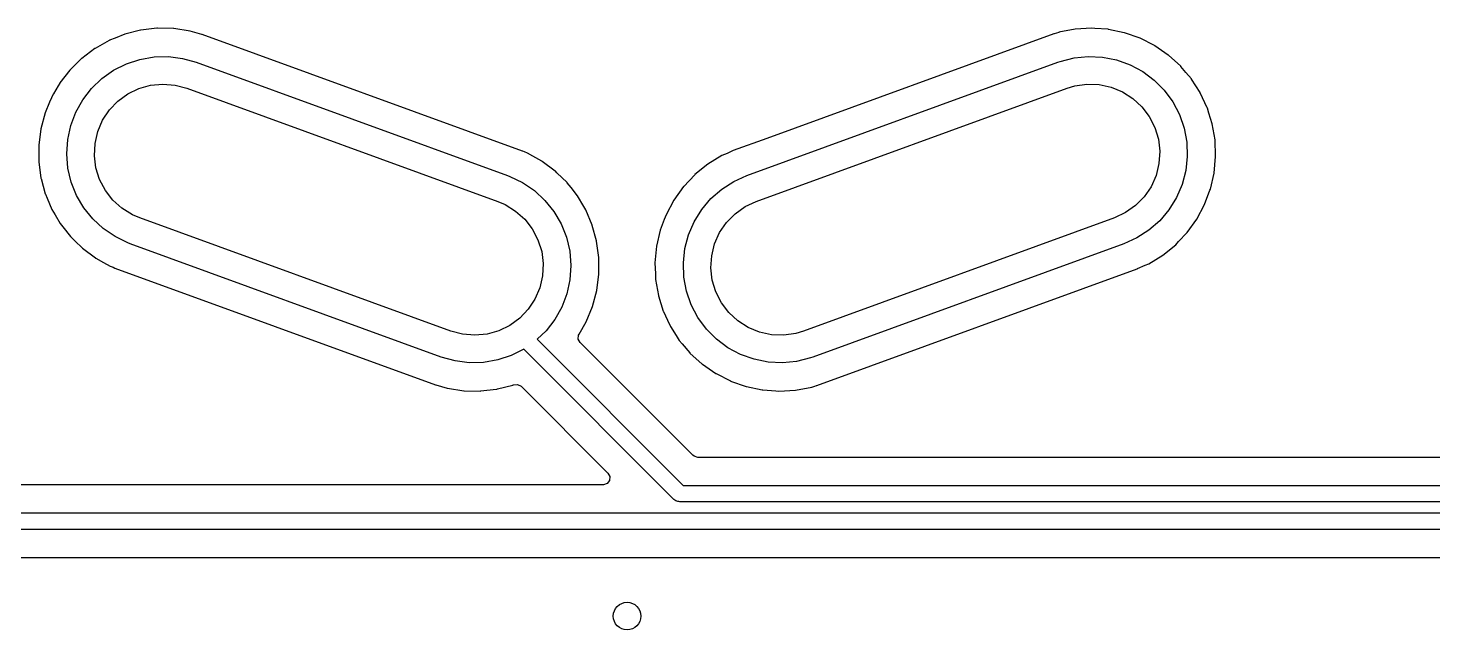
# Model space of a CAD drawing. Extents: x 14 to 417, y -165 to -100.
# Drawn here: x 39.94 to 65.41, y -146.3 to -135.39 of the extents above; entities that cross this region are included whole.
import ezdxf

# ---------------------------------------------------------------- set-up
doc = ezdxf.new("R2010")
doc.units = 0
doc.layers.add('BLACK', color=7, linetype='CONTINUOUS')

msp = doc.modelspace()

# ---------------------------------------------------------------- linework, layer by layer
at = {"layer": 'BLACK', "linetype": 'CONTINUOUS'}
for p, q in [((41.9802, -135.433), (41.6975, -135.504)), ((41.9843, -135.432), (41.9802, -135.433)), ((41.9802, -135.433), (41.9802, -135.433)), ((41.9885, -135.431), (41.9843, -135.432)), ((42.2782, -135.398), (41.9885, -135.431)), ((42.2823, -135.397), (42.2782, -135.398)), ((42.2782, -135.398), (42.2782, -135.398)), ((42.2865, -135.397), (42.2823, -135.397)), ((42.5782, -135.402), (42.2865, -135.397)), ((42.5823, -135.402), (42.5782, -135.402)), ((42.879, -135.447), (42.5823, -135.402)), ((42.883, -135.448), (42.879, -135.447)), ((43.0919, -135.509), (42.883, -135.448)), ((42.883, -135.448), (42.883, -135.448)), ((58.6255, -135.471), (58.5867, -135.483)), ((58.6289, -135.469), (58.6255, -135.471)), ((58.6255, -135.471), (58.6255, -135.471)), ((58.9234, -135.412), (58.6289, -135.469)), ((59.2229, -135.394), (58.9234, -135.412)), ((59.28, -135.399), (59.2229, -135.394)), ((59.5179, -135.416), (59.28, -135.399)), ((59.5221, -135.416), (59.5179, -135.416)), ((59.5179, -135.416), (59.5179, -135.416)), ((59.5262, -135.417), (59.5221, -135.416)), ((59.8117, -135.477), (59.5262, -135.417)), ((59.5262, -135.417), (59.5262, -135.417)), ((59.8158, -135.478), (59.8117, -135.477)), ((59.8117, -135.477), (59.8117, -135.477)), ((41.4112, -135.619), (41.1571, -135.762)), ((41.4149, -135.617), (41.4112, -135.619)), ((41.4112, -135.619), (41.4112, -135.619)), ((41.4187, -135.615), (41.4149, -135.617)), ((41.4188, -135.615), (41.4187, -135.615)), ((41.5199, -135.575), (41.4188, -135.615)), ((41.6934, -135.505), (41.5199, -135.575)), ((41.6975, -135.504), (41.6934, -135.505)), ((41.6975, -135.504), (41.6975, -135.504)), ((43.0939, -135.51), (43.0919, -135.509)), ((43.0958, -135.51), (43.0939, -135.51)), ((48.9068, -137.625), (43.0958, -135.51)), ((43.0958, -135.51), (43.0958, -135.51)), ((58.5379, -135.498), (53.3357, -137.392)), ((58.5392, -135.498), (58.5379, -135.498)), ((58.5379, -135.498), (58.5379, -135.498)), ((58.5867, -135.483), (58.5392, -135.498)), ((60.0988, -135.577), (59.8158, -135.478)), ((60.1025, -135.579), (60.0988, -135.577)), ((60.3624, -135.712), (60.1025, -135.579)), ((60.1025, -135.579), (60.1025, -135.579)), ((60.3661, -135.714), (60.3624, -135.712)), ((60.3696, -135.716), (60.3661, -135.714)), ((60.6096, -135.882), (60.3696, -135.716)), ((60.3696, -135.716), (60.3696, -135.716)), ((40.9109, -135.947), (40.7169, -136.139)), ((40.9139, -135.944), (40.9109, -135.947)), ((40.9109, -135.947), (40.9109, -135.947)), ((41.1535, -135.764), (40.9139, -135.944)), ((41.1571, -135.762), (41.1535, -135.764)), ((41.7232, -136.041), (41.9696, -135.96)), ((41.9696, -135.96), (42.2252, -135.916)), ((42.2252, -135.916), (42.4845, -135.91)), ((42.4845, -135.91), (42.7418, -135.943)), ((42.7418, -135.943), (42.9915, -136.013)), ((58.6518, -135.998), (58.9032, -135.935)), ((58.9032, -135.935), (59.1613, -135.909)), ((59.1613, -135.909), (59.4203, -135.921)), ((59.4203, -135.921), (59.6747, -135.972)), ((59.6747, -135.972), (59.9189, -136.059)), ((60.6131, -135.884), (60.6096, -135.882)), ((60.6096, -135.882), (60.6096, -135.882)), ((60.8353, -136.086), (60.6131, -135.884)), ((40.6977, -136.158), (40.5193, -136.388)), ((40.7002, -136.155), (40.6977, -136.158)), ((40.6977, -136.158), (40.6977, -136.158)), ((40.7169, -136.139), (40.7002, -136.155)), ((41.2798, -136.308), (41.4916, -136.158)), ((41.4916, -136.158), (41.7232, -136.041)), ((42.9915, -136.013), (48.6296, -138.066)), ((52.9704, -138.066), (58.6085, -136.013)), ((58.6085, -136.013), (58.6518, -135.998)), ((59.9189, -136.059), (60.1474, -136.182)), ((60.1474, -136.182), (60.3552, -136.337)), ((60.838, -136.089), (60.8353, -136.086)), ((60.9285, -136.196), (60.838, -136.089)), ((60.838, -136.089), (60.838, -136.089)), ((61.029, -136.315), (60.9285, -136.196)), ((40.4888, -136.439), (40.4052, -136.583)), ((40.5163, -136.392), (40.4888, -136.439)), ((40.5193, -136.388), (40.5163, -136.392)), ((40.9336, -136.692), (41.0924, -136.487)), ((41.0924, -136.487), (41.2798, -136.308)), ((41.7491, -136.586), (41.949, -136.489)), ((41.949, -136.489), (42.163, -136.429)), ((42.163, -136.429), (42.3842, -136.408)), ((42.3842, -136.408), (42.6057, -136.426)), ((42.6057, -136.426), (42.8204, -136.483)), ((42.8204, -136.483), (48.4586, -138.535)), ((53.1414, -138.535), (58.7796, -136.483)), ((58.7796, -136.483), (58.9174, -136.442)), ((58.9174, -136.442), (59.1373, -136.41)), ((59.1373, -136.41), (59.3594, -136.417)), ((59.3594, -136.417), (59.5767, -136.464)), ((59.5767, -136.464), (59.7823, -136.548)), ((60.3552, -136.337), (60.5378, -136.521)), ((61.0313, -136.318), (61.029, -136.315)), ((61.1884, -136.564), (61.0313, -136.318)), ((40.3311, -136.734), (40.2501, -136.928)), ((40.3638, -136.655), (40.3311, -136.734)), ((40.3654, -136.651), (40.3638, -136.655)), ((40.3638, -136.655), (40.3638, -136.655)), ((40.4052, -136.583), (40.3654, -136.651)), ((40.8069, -136.918), (40.9336, -136.692)), ((41.416, -136.878), (41.5696, -136.717)), ((41.5696, -136.717), (41.7491, -136.586)), ((59.7823, -136.548), (59.9698, -136.668)), ((59.9698, -136.668), (60.1331, -136.818)), ((60.5378, -136.521), (60.6912, -136.731)), ((60.6912, -136.731), (60.8119, -136.96)), ((61.1906, -136.567), (61.1884, -136.564)), ((61.1884, -136.564), (61.1884, -136.564)), ((61.2316, -136.655), (61.1906, -136.567)), ((61.3157, -136.836), (61.2316, -136.655)), ((40.2501, -136.928), (40.1725, -137.218)), ((40.715, -137.161), (40.8069, -136.918)), ((41.2934, -137.063), (41.416, -136.878)), ((60.1331, -136.818), (60.2671, -136.996)), ((60.2671, -136.996), (60.3677, -137.194)), ((60.8119, -136.96), (60.8974, -137.205)), ((61.3174, -136.839), (61.3157, -136.836)), ((61.3157, -136.836), (61.3157, -136.836)), ((61.3187, -136.843), (61.3174, -136.839)), ((61.3466, -136.933), (61.3187, -136.843)), ((61.3187, -136.843), (61.3187, -136.843)), ((61.4072, -137.126), (61.3466, -136.933)), ((40.1725, -137.218), (40.1338, -137.516)), ((40.66, -137.414), (40.715, -137.161)), ((41.2055, -137.268), (41.2934, -137.063)), ((60.3677, -137.194), (60.4315, -137.407)), ((60.8974, -137.205), (60.9458, -137.46)), ((61.4582, -137.421), (61.4072, -137.126)), ((40.643, -137.673), (40.66, -137.414)), ((41.1438, -137.706), (41.1551, -137.484)), ((41.1551, -137.484), (41.2055, -137.268)), ((53.3357, -137.392), (52.725, -137.614)), ((60.4315, -137.407), (60.4567, -137.627)), ((60.9458, -137.46), (60.956, -137.719)), ((61.4697, -137.721), (61.4582, -137.421)), ((40.1338, -137.516), (40.1342, -137.614)), ((40.1342, -137.614), (40.1349, -137.807)), ((40.6645, -137.932), (40.643, -137.673)), ((41.1721, -137.926), (41.1438, -137.706)), ((48.9081, -137.626), (48.9068, -137.625)), ((48.9068, -137.625), (48.9068, -137.625)), ((48.9095, -137.626), (48.9081, -137.626)), ((48.9386, -137.639), (48.9095, -137.626)), ((48.9095, -137.626), (48.9095, -137.626)), ((48.9949, -137.662), (48.9386, -137.639)), ((49.0909, -137.715), (48.9949, -137.662)), ((49.2536, -137.805), (49.0909, -137.715)), ((52.5202, -137.704), (52.2641, -137.86)), ((52.6119, -137.664), (52.5202, -137.704)), ((52.723, -137.615), (52.6119, -137.664)), ((52.7231, -137.615), (52.723, -137.615)), ((52.725, -137.614), (52.7231, -137.615)), ((60.4567, -137.627), (60.4424, -137.849)), ((60.956, -137.719), (60.9278, -137.977)), ((61.4415, -138.02), (61.4697, -137.721)), ((40.1349, -137.807), (40.1349, -137.816)), ((40.1349, -137.816), (40.1756, -138.113)), ((40.7239, -138.184), (40.6645, -137.932)), ((41.2389, -138.138), (41.1721, -137.926)), ((49.2573, -137.807), (49.2536, -137.805)), ((49.2536, -137.805), (49.2536, -137.805)), ((49.2606, -137.81), (49.2573, -137.807)), ((49.4948, -137.984), (49.2606, -137.81)), ((49.2606, -137.81), (49.2606, -137.81)), ((49.4981, -137.986), (49.4948, -137.984)), ((49.4948, -137.984), (49.4948, -137.984)), ((49.5011, -137.989), (49.4981, -137.986)), ((49.5284, -138.016), (49.5011, -137.989)), ((49.5011, -137.989), (49.5011, -137.989)), ((49.7132, -138.195), (49.5284, -138.016)), ((52.2641, -137.86), (52.031, -138.049)), ((60.4424, -137.849), (60.389, -138.065)), ((60.9278, -137.977), (60.8617, -138.228)), ((61.374, -138.312), (61.4415, -138.02)), ((40.1756, -138.113), (40.1767, -138.117)), ((40.1767, -138.117), (40.1767, -138.117)), ((40.1767, -138.117), (40.2537, -138.397)), ((40.82, -138.425), (40.7239, -138.184)), ((41.3422, -138.335), (41.2389, -138.138)), ((48.6296, -138.066), (48.6725, -138.082)), ((48.6725, -138.082), (48.9061, -138.195)), ((48.9061, -138.195), (49.1205, -138.34)), ((49.7158, -138.199), (49.7132, -138.195)), ((49.784, -138.285), (49.7158, -138.199)), ((49.7158, -138.199), (49.7158, -138.199)), ((51.8248, -138.267), (51.6493, -138.511)), ((51.8277, -138.264), (51.8248, -138.267)), ((52.0281, -138.052), (51.8277, -138.264)), ((52.031, -138.049), (52.0281, -138.052)), ((52.0281, -138.052), (52.0281, -138.052)), ((52.5157, -138.312), (52.7339, -138.172)), ((52.7339, -138.172), (52.9704, -138.066)), ((60.2982, -138.268), (60.173, -138.451)), ((60.389, -138.065), (60.2982, -138.268)), ((60.8617, -138.228), (60.7593, -138.466)), ((40.2537, -138.397), (40.2553, -138.402)), ((40.2553, -138.402), (40.2569, -138.406)), ((40.2569, -138.406), (40.2569, -138.406)), ((40.2569, -138.406), (40.2871, -138.477)), ((40.2871, -138.477), (40.3725, -138.679)), ((40.9507, -138.649), (40.82, -138.425)), ((41.4787, -138.51), (41.3422, -138.335)), ((41.6441, -138.659), (41.4787, -138.51)), ((49.1205, -138.34), (49.3109, -138.517)), ((49.3109, -138.517), (49.4733, -138.719)), ((49.8988, -138.431), (49.784, -138.285)), ((49.9009, -138.435), (49.8988, -138.431)), ((50.0166, -138.63), (49.9009, -138.435)), ((49.9009, -138.435), (49.9009, -138.435)), ((51.6493, -138.511), (51.5075, -138.775)), ((52.1531, -138.681), (52.3207, -138.483)), ((52.3207, -138.483), (52.5157, -138.312)), ((60.173, -138.451), (60.0172, -138.61)), ((60.7593, -138.466), (60.6229, -138.687)), ((61.2703, -138.588), (61.3667, -138.332)), ((61.3667, -138.332), (61.374, -138.312)), ((40.3725, -138.679), (40.3746, -138.682)), ((40.3746, -138.682), (40.3746, -138.682)), ((40.3746, -138.682), (40.4319, -138.779)), ((40.4319, -138.779), (40.5252, -138.937)), ((41.1131, -138.851), (40.9507, -138.649)), ((41.8332, -138.776), (41.6441, -138.659)), ((41.9654, -138.833), (41.8332, -138.776)), ((48.4586, -138.535), (48.5908, -138.592)), ((48.5908, -138.592), (48.7799, -138.709)), ((48.7799, -138.709), (48.9453, -138.858)), ((49.4733, -138.719), (49.604, -138.943)), ((50.0515, -138.689), (50.0166, -138.63)), ((50.1687, -138.966), (50.0515, -138.689)), ((51.5061, -138.779), (51.4753, -138.861)), ((51.5075, -138.775), (51.5061, -138.779)), ((51.5061, -138.779), (51.5061, -138.779)), ((52.0167, -138.902), (52.1531, -138.681)), ((52.603, -138.917), (52.7588, -138.758)), ((52.7588, -138.758), (52.9401, -138.63)), ((52.9401, -138.63), (53.1414, -138.535)), ((59.8359, -138.738), (59.6346, -138.833)), ((60.0172, -138.61), (59.8359, -138.738)), ((60.6229, -138.687), (60.4553, -138.885)), ((61.1267, -138.857), (61.2685, -138.593)), ((61.2685, -138.593), (61.2703, -138.588)), ((40.5252, -138.937), (40.5707, -138.995)), ((40.5707, -138.995), (40.7082, -139.169)), ((41.3035, -139.028), (41.1131, -138.851)), ((41.5179, -139.173), (41.3035, -139.028)), ((47.6036, -140.885), (41.9654, -138.833)), ((48.9453, -138.858), (49.0818, -139.033)), ((49.0818, -139.033), (49.1851, -139.23)), ((49.604, -138.943), (49.7001, -139.184)), ((50.1698, -138.97), (50.1687, -138.966)), ((50.2473, -139.251), (50.1698, -138.97)), ((50.1698, -138.97), (50.1698, -138.97)), ((51.4753, -138.861), (51.402, -139.056)), ((51.9143, -139.14), (52.0167, -138.902)), ((52.4778, -139.1), (52.603, -138.917)), ((59.6346, -138.833), (53.9964, -140.885)), ((60.4553, -138.885), (60.2603, -139.056)), ((60.9512, -139.101), (61.1267, -138.857)), ((40.7082, -139.169), (40.7082, -139.169)), ((40.7082, -139.169), (40.7108, -139.173)), ((40.7108, -139.173), (40.7966, -139.256)), ((40.7966, -139.256), (40.9229, -139.379)), ((41.7515, -139.286), (41.5179, -139.173)), ((41.7944, -139.302), (41.7515, -139.286)), ((49.1851, -139.23), (49.2519, -139.442)), ((49.7001, -139.184), (49.7595, -139.436)), ((50.2484, -139.255), (50.2473, -139.251)), ((50.2473, -139.251), (50.2473, -139.251)), ((50.2891, -139.552), (50.2484, -139.255)), ((51.402, -139.056), (51.3345, -139.348)), ((51.8482, -139.391), (51.9143, -139.14)), ((52.387, -139.303), (52.4778, -139.1)), ((60.0421, -139.196), (59.8056, -139.302)), ((60.2603, -139.056), (60.0421, -139.196)), ((60.745, -139.319), (60.7982, -139.263)), ((60.7982, -139.263), (60.9483, -139.104)), ((60.9483, -139.104), (60.9512, -139.101)), ((60.9483, -139.104), (60.9483, -139.104)), ((40.9229, -139.379), (40.9229, -139.379)), ((40.9229, -139.379), (40.9259, -139.382)), ((40.9259, -139.382), (40.9292, -139.384)), ((40.9292, -139.384), (40.9292, -139.384)), ((40.9292, -139.384), (41.1634, -139.558)), ((47.4325, -141.355), (41.7944, -139.302)), ((49.2519, -139.442), (49.2802, -139.662)), ((49.7595, -139.436), (49.781, -139.695)), ((51.3345, -139.348), (51.3062, -139.647)), ((51.82, -139.649), (51.8482, -139.391)), ((52.3193, -139.741), (52.3336, -139.519)), ((52.3336, -139.519), (52.387, -139.303)), ((59.8056, -139.302), (54.1675, -141.355)), ((60.2558, -139.664), (60.5119, -139.508)), ((60.5119, -139.508), (60.745, -139.319)), ((41.1634, -139.558), (41.1634, -139.558)), ((41.1634, -139.558), (41.1667, -139.561)), ((41.1667, -139.561), (41.1704, -139.563)), ((41.1704, -139.563), (41.1704, -139.563)), ((41.1704, -139.563), (41.3096, -139.64)), ((41.3096, -139.64), (41.4291, -139.706)), ((41.4291, -139.706), (41.4854, -139.729)), ((41.4854, -139.729), (41.5145, -139.742)), ((41.5145, -139.742), (41.5145, -139.742)), ((41.5145, -139.742), (41.5159, -139.742)), ((41.5159, -139.742), (41.5172, -139.743)), ((41.5172, -139.743), (41.5172, -139.743)), ((41.5172, -139.743), (47.3282, -141.858)), ((49.2802, -139.662), (49.2689, -139.884)), ((49.781, -139.695), (49.764, -139.954)), ((50.2891, -139.556), (50.2891, -139.552)), ((50.2894, -139.647), (50.2891, -139.556)), ((50.2891, -139.556), (50.2891, -139.556)), ((50.2895, -139.651), (50.2894, -139.647)), ((50.2902, -139.852), (50.2895, -139.651)), ((51.3062, -139.647), (51.314, -139.848)), ((51.8302, -139.908), (51.82, -139.649)), ((52.3445, -139.961), (52.3193, -139.741)), ((54.2381, -141.87), (60.0491, -139.755)), ((60.0491, -139.755), (60.051, -139.754)), ((60.0491, -139.755), (60.0491, -139.755)), ((60.051, -139.754), (60.0529, -139.753)), ((60.0529, -139.753), (60.053, -139.753)), ((60.053, -139.753), (60.1934, -139.691)), ((60.1934, -139.691), (60.2558, -139.664)), ((49.2689, -139.884), (49.2185, -140.1)), ((49.764, -139.954), (49.709, -140.207)), ((50.2515, -140.15), (50.2902, -139.852)), ((51.314, -139.848), (51.3174, -139.938)), ((51.3174, -139.938), (51.3178, -139.947)), ((51.3178, -139.947), (51.3688, -140.242)), ((51.8786, -140.163), (51.8302, -139.908)), ((52.4083, -140.174), (52.3445, -139.961)), ((49.1306, -140.305), (49.008, -140.49)), ((49.2185, -140.1), (49.1306, -140.305)), ((49.709, -140.207), (49.6171, -140.45)), ((50.1739, -140.44), (50.2515, -140.15)), ((51.3688, -140.242), (51.3701, -140.246)), ((51.3701, -140.246), (51.3701, -140.246)), ((51.3701, -140.246), (51.4573, -140.525)), ((51.9641, -140.408), (51.8786, -140.163)), ((52.5089, -140.372), (52.4083, -140.174)), ((49.008, -140.49), (48.8544, -140.651)), ((49.6171, -140.45), (49.4904, -140.676)), ((50.0586, -140.717), (50.1739, -140.44)), ((51.4573, -140.525), (51.4586, -140.529)), ((51.4586, -140.529), (51.4603, -140.532)), ((51.4603, -140.532), (51.4603, -140.532)), ((51.4603, -140.532), (51.5315, -140.685)), ((52.0848, -140.637), (51.9641, -140.408)), ((52.6429, -140.55), (52.5089, -140.372)), ((52.8062, -140.7), (52.6429, -140.55)), ((48.6749, -140.782), (48.475, -140.879)), ((48.8544, -140.651), (48.6749, -140.782)), ((49.4904, -140.676), (49.3316, -140.881)), ((49.9287, -140.94), (50.0565, -140.72)), ((50.0565, -140.72), (50.0586, -140.717)), ((50.0565, -140.72), (50.0565, -140.72)), ((51.5315, -140.685), (51.5854, -140.801)), ((51.5854, -140.801), (51.5876, -140.804)), ((51.5876, -140.804), (51.5876, -140.804)), ((51.5876, -140.804), (51.6915, -140.967)), ((52.2382, -140.847), (52.0848, -140.637)), ((52.9937, -140.82), (52.8062, -140.7)), ((53.1993, -140.904), (52.9937, -140.82)), ((47.8183, -140.942), (47.6036, -140.885)), ((48.0398, -140.96), (47.8183, -140.942)), ((48.261, -140.939), (48.0398, -140.96)), ((48.475, -140.879), (48.261, -140.939)), ((49.3316, -140.881), (49.1715, -141.034)), ((49.1715, -141.034), (51.8187, -143.682)), ((49.9144, -141.03), (49.9195, -140.959)), ((49.9485, -141.092), (49.9144, -141.03)), ((49.9195, -140.959), (49.9287, -140.94)), ((51.6915, -140.967), (51.747, -141.053)), ((51.747, -141.053), (51.8012, -141.117)), ((52.4208, -141.031), (52.2382, -140.847)), ((52.6286, -141.186), (52.4208, -141.031)), ((53.4166, -140.951), (53.1993, -140.904)), ((53.6387, -140.958), (53.4166, -140.951)), ((53.8586, -140.926), (53.6387, -140.958)), ((53.9964, -140.885), (53.8586, -140.926)), ((48.7008, -141.327), (48.4544, -141.408)), ((48.9261, -141.213), (48.7008, -141.327)), ((51.6505, -143.938), (48.9261, -141.213)), ((51.9925, -143.136), (49.9485, -141.092)), ((51.8012, -141.117), (51.938, -141.279)), ((51.938, -141.279), (51.938, -141.279)), ((51.938, -141.279), (51.9407, -141.282)), ((51.9407, -141.282), (52.1629, -141.484)), ((52.8571, -141.309), (52.6286, -141.186)), ((53.1013, -141.396), (52.8571, -141.309)), ((47.6822, -141.425), (47.4325, -141.355)), ((47.9395, -141.458), (47.6822, -141.425)), ((48.1988, -141.452), (47.9395, -141.458)), ((48.4544, -141.408), (48.1988, -141.452)), ((52.1629, -141.484), (52.1664, -141.486)), ((52.1664, -141.486), (52.1664, -141.486)), ((52.1664, -141.486), (52.4064, -141.652)), ((53.3557, -141.447), (53.1013, -141.396)), ((53.6147, -141.459), (53.3557, -141.447)), ((53.8728, -141.433), (53.6147, -141.459)), ((54.1242, -141.37), (53.8728, -141.433)), ((54.1675, -141.355), (54.1242, -141.37)), ((52.4064, -141.652), (52.4064, -141.652)), ((52.4064, -141.652), (52.4099, -141.654)), ((52.4099, -141.654), (52.4136, -141.656)), ((52.4136, -141.656), (52.6735, -141.789)), ((52.6735, -141.789), (52.6735, -141.789)), ((52.6735, -141.789), (52.6772, -141.791)), ((52.6772, -141.791), (52.9602, -141.89)), ((47.3282, -141.858), (47.3282, -141.858)), ((47.3282, -141.858), (47.3301, -141.858)), ((47.3301, -141.858), (47.3321, -141.859)), ((47.3321, -141.859), (47.3321, -141.859)), ((47.3321, -141.859), (47.541, -141.92)), ((47.541, -141.92), (47.541, -141.92)), ((47.541, -141.92), (47.545, -141.921)), ((47.545, -141.921), (47.8417, -141.966)), ((47.8417, -141.966), (47.8458, -141.966)), ((47.8458, -141.966), (48.1375, -141.971)), ((48.1375, -141.971), (48.1417, -141.971)), ((48.1417, -141.971), (48.1458, -141.97)), ((48.1458, -141.97), (48.4355, -141.937)), ((48.1458, -141.97), (48.1458, -141.97)), ((48.4355, -141.937), (48.4397, -141.936)), ((48.4397, -141.936), (48.4541, -141.933)), ((48.4541, -141.933), (48.7265, -141.864)), ((48.7265, -141.864), (48.7306, -141.863)), ((48.7265, -141.864), (48.7265, -141.864)), ((48.7306, -141.863), (48.7344, -141.861)), ((48.7344, -141.861), (48.7434, -141.858)), ((48.7344, -141.861), (48.7344, -141.861)), ((48.7434, -141.858), (48.8141, -141.851)), ((48.8141, -141.851), (48.8793, -141.886)), ((48.8793, -141.886), (50.4513, -143.458)), ((52.9602, -141.89), (52.9643, -141.891)), ((52.9643, -141.891), (52.9643, -141.891)), ((52.9643, -141.891), (53.2498, -141.951)), ((53.2498, -141.951), (53.2498, -141.951)), ((53.2498, -141.951), (53.2539, -141.952)), ((53.2539, -141.952), (53.2581, -141.952)), ((53.2581, -141.952), (53.2581, -141.952)), ((53.2581, -141.952), (53.496, -141.969)), ((53.496, -141.969), (53.5531, -141.974)), ((53.5531, -141.974), (53.8526, -141.956)), ((53.8526, -141.956), (54.1471, -141.899)), ((54.1471, -141.899), (54.2007, -141.882)), ((54.2007, -141.882), (54.2354, -141.871)), ((54.2354, -141.871), (54.2368, -141.87)), ((54.2354, -141.871), (54.2354, -141.871)), ((54.2368, -141.87), (54.2381, -141.87)), ((54.2381, -141.87), (54.2381, -141.87)), ((52.0134, -143.153), (51.9925, -143.136)), ((52.0816, -143.173), (52.0134, -143.153)), ((75.2627, -143.173), (52.0816, -143.173)), ((50.4802, -143.591), (50.4377, -143.647)), ((50.4513, -143.458), (50.4853, -143.52)), ((50.4853, -143.52), (50.4802, -143.591)), ((50.3622, -143.673), (27.1811, -143.673)), ((50.3711, -143.672), (50.3622, -143.673)), ((50.4377, -143.647), (50.3711, -143.672)), ((51.8187, -143.682), (165.142, -143.682)), ((51.6676, -143.948), (51.6505, -143.938)), ((51.6816, -143.962), (51.6676, -143.948)), ((51.7007, -143.967), (51.6816, -143.962)), ((51.7178, -143.976), (51.7007, -143.967)), ((51.7375, -143.976), (51.7178, -143.976)), ((51.7566, -143.982), (51.7375, -143.976)), ((165.08, -143.982), (51.7566, -143.982)), ((26.9182, -144.181), (164.397, -144.181)), ((164.335, -144.481), (26.8561, -144.481)), ((26.8931, -144.99), (144.051, -144.99))]:
    msp.add_line(p, q, dxfattribs=at)
at = {"layer": 'BLACK'}
msp.add_circle((50.8, -146.05), 0.25, dxfattribs=at)

doc.saveas('drawing.dxf')
